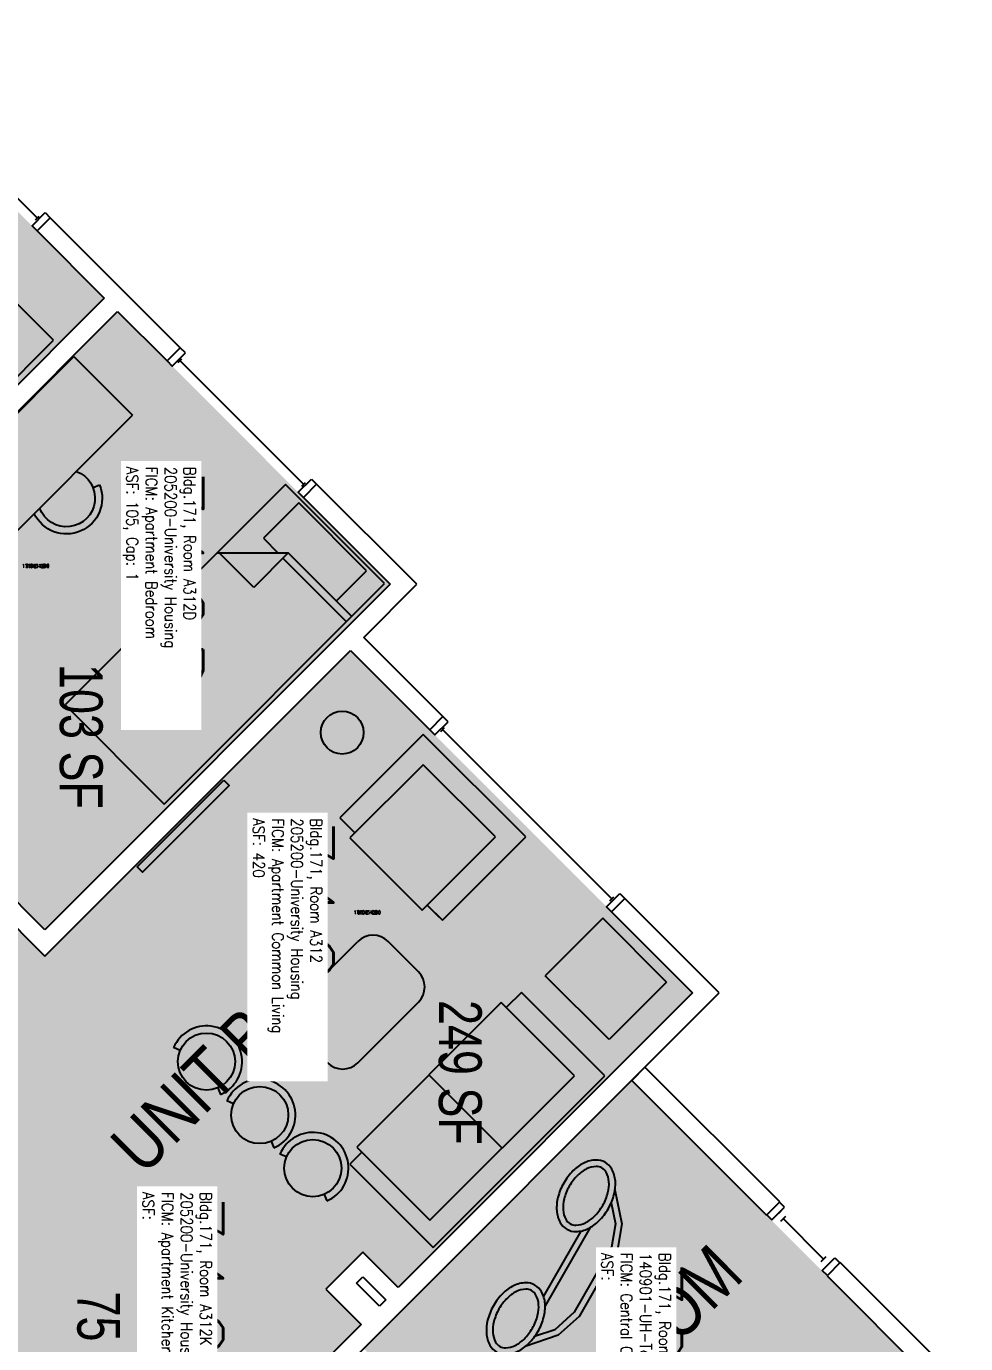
# Model space of a CAD drawing. Header units: inches. Extents: x 88 to 3257, y -489 to 2081.
# Drawn here: x 2664.7 to 2927.7, y 1624.5 to 1993.3 of the extents above; entities that cross this region are included whole.
import ezdxf
from ezdxf.enums import TextEntityAlignment as Align

# ---------------------------------------------------------------- set-up
doc = ezdxf.new("R2010")
doc.units = ezdxf.units.IN
doc.header["$LTSCALE"] = 48
doc.header["$MEASUREMENT"] = 0
for name, color, linetype in [('A-AREA-IDEN', 1, 'Continuous'), ('A-FURN', 3, 'Continuous'), ('A-GLAZ', 1, 'Continuous'), ('A-IDEN-ICON', 4, 'Continuous'), ('A-IDEN-RNUM', 7, 'Continuous'), ('A-IDEN-SNUM', 4, 'Continuous'), ('A-IDEN-VNUM', 4, 'Continuous'), ('A-WALL', 5, 'Continuous'), ('AREA-TEXT', 3, 'Continuous'), ('Rooms-Category-Color', 7, 'Continuous'), ('Rooms-College-Color', 7, 'Continuous'), ('Rooms-Department-Color', 7, 'Continuous'), ('Rooms-Division-Color', 7, 'Continuous'), ('Rooms-Information', 7, 'Continuous')]:
    doc.layers.add(name, color=color, linetype=linetype)
doc.styles.add('AREA', font='arial.ttf', dxfattribs={"width": 0.75, "height": 12})
doc.styles.add('ROOMSNUMBER', font='txt.shx', dxfattribs={"height": 0.03})
doc.styles.add('ROOMVNUMBER', font='simplex.shx', dxfattribs={"width": 0.85})
doc.styles.get("Standard").update_dxf_attribs({"font": 'ARIALN.TTF'})

# ---------------------------------------------------------------- blocks, each defined once
blk = doc.blocks.new('LUVSEAT')
at = {"layer": 'A-FURN'}
for p, q in [((0, 34), (-33, 34)), ((-33, 34), (-33, 28)), ((0, -34), (0, 34)), ((-6, 28), (-35, 28)), ((-35, 28), (-35, -29.21)), ((-6, -29.21), (-6, 28)), ((-35, -0.6), (-6, -0.6)), ((-35, -29.21), (-6, -29.21)), ((-33, -29.21), (-33, -34)), ((-33, -34), (0, -34))]:
    blk.add_line(p, q, dxfattribs=at)
blk = doc.blocks.new('Bar stool')
at = {"layer": 'A-FURN'}
for p, q in [((-7.43, -2.97), (-9.29, -3.71)), ((7.43, -2.97), (9.29, -3.71))]:
    blk.add_line(p, q, dxfattribs=at)
blk.add_circle((0, 0), 8, dxfattribs=at)
blk.add_arc((0, 0), 10, 338.206, 201.794, dxfattribs=at)
blk = doc.blocks.new('A$C4D89189E')
for p, q in [((0, 48), (0, 0)), ((0, 48), (23.25, 48)), ((23.25, 48), (23.25, 0)), ((29.75, 22.18), (30.53, 20.35)), ((0, 0), (23.25, 0.01))]:
    blk.add_line(p, q)
for radius, start, end in [(10, 293.206, 109.5297), (8, 245.2999, 114.7001)]:
    blk.add_arc((26.59, 29.54), radius, start, end)
blk = doc.blocks.new('BED_TWIN')
at = {"linetype": 'Continuous'}
for p, q in [((87.250002, 19.500025), (0, 19.500025)), ((0, 19.500025), (0, -19.740625)), ((12.96, 19.500025), (12.96, -5.659925)), ((15.12, -5.659925), (15.12, 19.500025)), ((87.250002, -19.740625), (87.250002, 19.504725)), ((12.96, 13.379975), (0.99222, 13.379975)), ((1, 13.376575), (1, -13.500025)), ((27.040597, -19.740625), (12.96, -5.659925)), ((12.96, -5.659925), (26.64, -5.659925)), ((26.64, -5.659925), (26.64, -19.340025)), ((15, -13.500025), (15, -7.717325)), ((1, -13.500025), (15, -13.500025)), ((0, -19.740625), (87.252733, -19.740625))]:
    blk.add_line(p, q, dxfattribs=at)
blk = doc.blocks.new('TV')
at = {"layer": 'A-FURN'}
blk.add_lwpolyline([(464.06, -449.82), (466.21, -449.82), (466.21, -484.13), (464.06, -484.13)], close=True, dxfattribs=at)
blk = doc.blocks.new('singleseat')
at = {"layer": 'A-FURN'}
for p, q in [((535.06, -401.29), (494.46, -401.29)), ((494.46, -401.29), (494.46, -434.29)), ((535.06, -434.29), (535.06, -401.29)), ((529.06, -407.29), (500.46, -407.29)), ((500.46, -407.29), (500.46, -436.29)), ((529.06, -436.29), (529.06, -407.29)), ((529.06, -436.29), (529.06, -407.29)), ((494.46, -434.29), (500.46, -434.29)), ((529.06, -434.29), (533.85, -434.29)), ((529.06, -434.29), (535.06, -434.29)), ((500.46, -436.29), (529.06, -436.29))]:
    blk.add_line(p, q, dxfattribs=at)
blk = doc.blocks.new('CPPHONE')
for p, q in [((0.0096, 0.0252), (-0.0196, -0.0252)), ((0.0169, 0.0279), (-0.0182, -0.0329))]:
    blk.add_line(p, q)
for points in [[(0.0288, 0.0786, 0.139889), (0.0216, 0.0804, 0.107118), (0.0122, 0.0781, 0.079812), (0.0039, 0.0722, 0.067459), (-0.0035, 0.0626, 0.067459), (-0.008, 0.0515, 0.079812), (-0.009, 0.0413, 0.107118), (-0.0064, 0.032, 0.139889), (-0.0012, 0.0267, 0.139889), (0.0061, 0.0248, 0.107118), (0.0155, 0.0272, 0.079812), (0.0238, 0.0331, 0.067459), (0.0312, 0.0426, 0.067459), (0.0357, 0.0538, 0.079812), (0.0367, 0.0639, 0.107118), (0.034, 0.0732, 0.139889)], [(0.0263, 0.0743, 0.139889), (0.0218, 0.0754, 0.107118), (0.0144, 0.0736, 0.079812), (0.0074, 0.0686, 0.067459), (0.0008, 0.0601, 0.067459), (-0.0032, 0.0502, 0.079812), (-0.004, 0.0417, 0.107118), (-0.0019, 0.0344, 0.139889), (0.0013, 0.031, 0.139889), (0.0059, 0.0298, 0.107118), (0.0133, 0.0317, 0.079812), (0.0203, 0.0367, 0.067459), (0.0268, 0.0451, 0.067459), (0.0309, 0.055, 0.079812), (0.0317, 0.0636, 0.107118), (0.0296, 0.0709, 0.139889)], [(-0.0262, -0.0167, 0.139889), (-0.0334, -0.0148, 0.107118), (-0.0428, -0.0172, 0.079812), (-0.0511, -0.0231, 0.067459), (-0.0585, -0.0326, 0.067459), (-0.063, -0.0438, 0.079812), (-0.064, -0.0539, 0.107118), (-0.0614, -0.0632, 0.139889), (-0.0562, -0.0686, 0.139889), (-0.0489, -0.0704, 0.107118), (-0.0395, -0.0681, 0.079812), (-0.0312, -0.0622, 0.067459), (-0.0238, -0.0526, 0.067459), (-0.0193, -0.0415, 0.079812), (-0.0183, -0.0313, 0.107118), (-0.021, -0.022, 0.139889)], [(-0.0287, -0.021, 0.139889), (-0.0332, -0.0198, 0.107118), (-0.0406, -0.0217, 0.079812), (-0.0476, -0.0267, 0.067459), (-0.0542, -0.0351, 0.067459), (-0.0582, -0.045, 0.079812), (-0.059, -0.0536, 0.107118), (-0.0569, -0.0609, 0.139889), (-0.0537, -0.0643, 0.139889), (-0.0491, -0.0654, 0.107118), (-0.0417, -0.0636, 0.079812), (-0.0347, -0.0586, 0.067459), (-0.0282, -0.0501, 0.067459), (-0.0241, -0.0402, 0.079812), (-0.0233, -0.0317, 0.107118), (-0.0254, -0.0244, 0.139889)]]:
    blk.add_lwpolyline(points, format="xyb", close=True)
for points in [[(0.0364, 0.0572), (0.0417, 0.0308), (0.0382, 0.0108), (0.0082, -0.0411), (-0.0083, -0.0558), (-0.0338, -0.0645)], [(0.0334, 0.047), (0.0366, 0.0307), (0.0334, 0.0126), (0.0043, -0.0379), (-0.0109, -0.0514), (-0.0265, -0.0567)]]:
    blk.add_lwpolyline(points)

msp = doc.modelspace()

# ---------------------------------------------------------------- hatches: boundary and pattern name
at = {"layer": 'Rooms-Category-Color', "true_color": 0x728ef3}
for points in [[(2513.71, 1896.59), (2589.82, 1820.48), (2686.51, 1917.18), (2610.41, 1993.28)], [(2768.8, 1640.26), (2709.3, 1699.76), (2634.97, 1625.42), (2591.75, 1668.64), (2598.08, 1674.97), (2594.36, 1678.69), (2588.03, 1672.36), (2573.04, 1687.35), (2607.96, 1722.26), (2622.95, 1707.27), (2618.4, 1702.73), (2622.12, 1699.02), (2631.79, 1708.68), (2609.37, 1731.1), (2599.56, 1721.29), (2579.23, 1741.62), (2589.04, 1751.43), (2464.57, 1875.9), (2454.76, 1866.09), (2434.43, 1886.42), (2475.44, 1927.43), (2669.89, 1732.98), (2755.45, 1818.54), (2851.27, 1722.73)], [(2690.22, 1913.47), (2766.59, 1837.1), (2669.89, 1740.4), (2593.53, 1816.77)], [(2617.29, 1607.74), (2709.3, 1699.76), (2758.9, 1650.16), (2748.56, 1639.82), (2758.46, 1629.92), (2676.79, 1548.25)]]:
    msp.add_hatch(color=171, dxfattribs=at).paths.add_polyline_path(points)
at = {"layer": 'Rooms-Category-Color', "true_color": 0xe3c5e1}
msp.add_hatch(color=254, dxfattribs=at).paths.add_polyline_path([(2923.14, 1609.31), (2848.09, 1534.27), (2759.16, 1623.2), (2834.21, 1698.24)])
at = {"layer": 'Rooms-College-Color', "true_color": 0xadadad}
for points in [[(2513.71, 1896.59), (2589.82, 1820.48), (2686.51, 1917.18), (2610.41, 1993.28)], [(2768.8, 1640.26), (2709.3, 1699.76), (2634.97, 1625.42), (2591.75, 1668.64), (2598.08, 1674.97), (2594.36, 1678.69), (2588.03, 1672.36), (2573.04, 1687.35), (2607.96, 1722.26), (2622.95, 1707.27), (2618.4, 1702.73), (2622.12, 1699.02), (2631.79, 1708.68), (2609.37, 1731.1), (2599.56, 1721.29), (2579.23, 1741.62), (2589.04, 1751.43), (2464.57, 1875.9), (2454.76, 1866.09), (2434.43, 1886.42), (2475.44, 1927.43), (2669.89, 1732.98), (2755.45, 1818.54), (2851.27, 1722.73)], [(2690.22, 1913.47), (2766.59, 1837.1), (2669.89, 1740.4), (2593.53, 1816.77)], [(2617.29, 1607.74), (2709.3, 1699.76), (2758.9, 1650.16), (2748.56, 1639.82), (2758.46, 1629.92), (2676.79, 1548.25)], [(2923.14, 1609.31), (2848.09, 1534.27), (2759.16, 1623.2), (2834.21, 1698.24)]]:
    msp.add_hatch(color=253, dxfattribs=at).paths.add_polyline_path(points)
at = {"layer": 'Rooms-Department-Color', "true_color": 0x604aed}
for points in [[(2513.71, 1896.59), (2589.82, 1820.48), (2686.51, 1917.18), (2610.41, 1993.28)], [(2768.8, 1640.26), (2709.3, 1699.76), (2634.97, 1625.42), (2591.75, 1668.64), (2598.08, 1674.97), (2594.36, 1678.69), (2588.03, 1672.36), (2573.04, 1687.35), (2607.96, 1722.26), (2622.95, 1707.27), (2618.4, 1702.73), (2622.12, 1699.02), (2631.79, 1708.68), (2609.37, 1731.1), (2599.56, 1721.29), (2579.23, 1741.62), (2589.04, 1751.43), (2464.57, 1875.9), (2454.76, 1866.09), (2434.43, 1886.42), (2475.44, 1927.43), (2669.89, 1732.98), (2755.45, 1818.54), (2851.27, 1722.73)], [(2690.22, 1913.47), (2766.59, 1837.1), (2669.89, 1740.4), (2593.53, 1816.77)], [(2617.29, 1607.74), (2709.3, 1699.76), (2758.9, 1650.16), (2748.56, 1639.82), (2758.46, 1629.92), (2676.79, 1548.25)], [(2923.14, 1609.31), (2848.09, 1534.27), (2759.16, 1623.2), (2834.21, 1698.24)]]:
    msp.add_hatch(color=173, dxfattribs=at).paths.add_polyline_path(points)
at = {"layer": 'Rooms-Division-Color', "true_color": 0x604aed}
for points in [[(2513.71, 1896.59), (2589.82, 1820.48), (2686.51, 1917.18), (2610.41, 1993.28)], [(2768.8, 1640.26), (2709.3, 1699.76), (2634.97, 1625.42), (2591.75, 1668.64), (2598.08, 1674.97), (2594.36, 1678.69), (2588.03, 1672.36), (2573.04, 1687.35), (2607.96, 1722.26), (2622.95, 1707.27), (2618.4, 1702.73), (2622.12, 1699.02), (2631.79, 1708.68), (2609.37, 1731.1), (2599.56, 1721.29), (2579.23, 1741.62), (2589.04, 1751.43), (2464.57, 1875.9), (2454.76, 1866.09), (2434.43, 1886.42), (2475.44, 1927.43), (2669.89, 1732.98), (2755.45, 1818.54), (2851.27, 1722.73)], [(2690.22, 1913.47), (2766.59, 1837.1), (2669.89, 1740.4), (2593.53, 1816.77)], [(2617.29, 1607.74), (2709.3, 1699.76), (2758.9, 1650.16), (2748.56, 1639.82), (2758.46, 1629.92), (2676.79, 1548.25)], [(2923.14, 1609.31), (2848.09, 1534.27), (2759.16, 1623.2), (2834.21, 1698.24)]]:
    msp.add_hatch(color=173, dxfattribs=at).paths.add_polyline_path(points)

# ---------------------------------------------------------------- linework, layer by layer
at = {"layer": 'A-FURN'}
for p, q in [((2826.11, 1743.61), (2810.02, 1727.53)), ((2826.11, 1743.61), (2810.02, 1727.53)), ((2843.97, 1725.76), (2826.11, 1743.61)), ((2843.97, 1725.76), (2826.11, 1743.61)), ((2740.54, 1720.12), (2757.51, 1737.1)), ((2740.54, 1720.12), (2757.51, 1737.1)), ((2774.48, 1728.61), (2766, 1737.1)), ((2774.48, 1728.61), (2766, 1737.1)), ((2827.88, 1709.67), (2810.02, 1727.53)), ((2827.88, 1709.67), (2810.02, 1727.53)), ((2843.97, 1725.76), (2827.88, 1709.67)), ((2843.97, 1725.76), (2827.88, 1709.67)), ((2757.51, 1703.15), (2774.48, 1720.12)), ((2757.51, 1703.15), (2774.48, 1720.12)), ((2749.03, 1703.15), (2740.54, 1711.64)), ((2749.03, 1703.15), (2740.54, 1711.64))]:
    msp.add_line(p, q, dxfattribs=at)
for centre, radius in [((2753.14, 1795.58), 6), ((2753.14, 1795.58), 6), ((2744.91, 1673.67), 8), ((2744.91, 1673.67), 8)]:
    msp.add_circle(centre, radius, dxfattribs=at)
for centre, start, end in [((2761.76, 1732.85), 45, 135), ((2761.76, 1732.85), 45, 135), ((2770.24, 1724.37), 315, 45), ((2770.24, 1724.37), 315, 45), ((2744.79, 1715.88), 135, 225), ((2744.79, 1715.88), 135, 225), ((2753.27, 1707.4), 225, 315), ((2753.27, 1707.4), 225, 315)]:
    msp.add_arc(centre, 6, start, end, dxfattribs=at)
at = {"layer": 'A-GLAZ'}
for p, q in [((2667.77, 1939.63), (2633.13, 1974.28)), ((2667.77, 1939.63), (2633.13, 1974.28)), ((2667.24, 1939.1), (2668.3, 1940.16)), ((2667.24, 1939.1), (2668.3, 1940.16)), ((2707.17, 1899.17), (2708.23, 1900.23)), ((2707.17, 1899.17), (2708.23, 1900.23)), ((2742.35, 1865.05), (2707.7, 1899.7)), ((2742.35, 1865.05), (2707.7, 1899.7)), ((2741.82, 1864.52), (2742.88, 1865.58)), ((2741.82, 1864.52), (2742.88, 1865.58)), ((2780.74, 1795.9), (2781.8, 1796.97)), ((2780.74, 1795.9), (2781.8, 1796.97)), ((2828.65, 1749.06), (2781.27, 1796.43)), ((2828.65, 1749.06), (2781.27, 1796.43)), ((2828.12, 1748.53), (2829.18, 1749.59)), ((2828.12, 1748.53), (2829.18, 1749.59)), ((2875.57, 1664.13), (2872.04, 1660.59)), ((2875.57, 1664.13), (2872.04, 1660.59)), ((2876.99, 1662.71), (2875.57, 1664.13)), ((2876.99, 1662.71), (2875.57, 1664.13)), ((2872.04, 1660.59), (2873.45, 1659.18)), ((2872.04, 1660.59), (2873.45, 1659.18)), ((2873.45, 1659.18), (2876.99, 1662.71)), ((2873.45, 1659.18), (2876.99, 1662.71)), ((2875.93, 1661.65), (2874.51, 1660.24)), ((2875.93, 1661.65), (2874.51, 1660.24)), ((2875.93, 1658.82), (2877.34, 1660.24)), ((2875.93, 1658.82), (2877.34, 1660.24)), ((2887.95, 1648.22), (2876.63, 1659.53)), ((2887.95, 1648.22), (2876.63, 1659.53)), ((2887.24, 1647.51), (2888.65, 1648.92)), ((2887.24, 1647.51), (2888.65, 1648.92)), ((2887.59, 1645.03), (2891.13, 1648.57)), ((2887.59, 1645.03), (2891.13, 1648.57)), ((2891.13, 1648.57), (2892.54, 1647.15)), ((2891.13, 1648.57), (2892.54, 1647.15)), ((2889.01, 1643.62), (2887.59, 1645.03)), ((2889.01, 1643.62), (2887.59, 1645.03)), ((2888.65, 1646.09), (2890.07, 1647.51)), ((2888.65, 1646.09), (2890.07, 1647.51)), ((2892.54, 1647.15), (2889.01, 1643.62)), ((2892.54, 1647.15), (2889.01, 1643.62))]:
    msp.add_line(p, q, dxfattribs=at)
for points in [[(2669.98, 1941.13), (2671.4, 1939.72), (2667.69, 1936.01), (2666.27, 1937.42)], [(2669.98, 1941.13), (2671.4, 1939.72), (2667.69, 1936.01), (2666.27, 1937.42)], [(2709.21, 1901.91), (2707.79, 1903.32), (2704.08, 1899.61), (2705.49, 1898.2)], [(2709.21, 1901.91), (2707.79, 1903.32), (2704.08, 1899.61), (2705.49, 1898.2)], [(2744.56, 1866.55), (2745.98, 1865.14), (2742.26, 1861.43), (2740.85, 1862.84)], [(2744.56, 1866.55), (2745.98, 1865.14), (2742.26, 1861.43), (2740.85, 1862.84)], [(2782.77, 1798.64), (2781.36, 1800.06), (2777.65, 1796.35), (2779.06, 1794.93)], [(2782.77, 1798.64), (2781.36, 1800.06), (2777.65, 1796.35), (2779.06, 1794.93)], [(2830.86, 1750.56), (2832.27, 1749.15), (2828.56, 1745.43), (2827.14, 1746.85)], [(2830.86, 1750.56), (2832.27, 1749.15), (2828.56, 1745.43), (2827.14, 1746.85)]]:
    msp.add_lwpolyline(points, close=True, dxfattribs=at)
at = {"layer": 'A-WALL'}
for p, q in [((2671.4, 1939.72), (2667.69, 1936.01)), ((2671.4, 1939.72), (2667.69, 1936.01)), ((2707.79, 1903.32), (2671.4, 1939.72)), ((2707.79, 1903.32), (2671.4, 1939.72)), ((2667.69, 1936.01), (2686.51, 1917.18)), ((2667.69, 1936.01), (2686.51, 1917.18)), ((2686.51, 1917.18), (2589.82, 1820.48)), ((2686.51, 1917.18), (2589.82, 1820.48)), ((2593.53, 1816.77), (2690.22, 1913.47)), ((2593.53, 1816.77), (2690.22, 1913.47)), ((2690.22, 1913.47), (2704.08, 1899.61)), ((2690.22, 1913.47), (2704.08, 1899.61)), ((2704.08, 1899.61), (2707.79, 1903.32)), ((2704.08, 1899.61), (2707.79, 1903.32)), ((2745.98, 1865.14), (2742.26, 1861.43)), ((2745.98, 1865.14), (2742.26, 1861.43)), ((2774.02, 1837.1), (2745.98, 1865.14)), ((2774.02, 1837.1), (2745.98, 1865.14)), ((2742.26, 1861.43), (2766.59, 1837.1)), ((2742.26, 1861.43), (2766.59, 1837.1)), ((2766.59, 1837.1), (2669.89, 1740.4)), ((2766.59, 1837.1), (2669.89, 1740.4)), ((2759.17, 1822.25), (2774.02, 1837.1)), ((2759.17, 1822.25), (2774.02, 1837.1)), ((2781.36, 1800.06), (2759.17, 1822.25)), ((2781.36, 1800.06), (2759.17, 1822.25)), ((2669.89, 1732.98), (2755.45, 1818.54)), ((2669.89, 1732.98), (2755.45, 1818.54)), ((2755.45, 1818.54), (2777.65, 1796.35)), ((2755.45, 1818.54), (2777.65, 1796.35)), ((2777.65, 1796.35), (2781.36, 1800.06)), ((2777.65, 1796.35), (2781.36, 1800.06)), ((2669.89, 1740.4), (2623.23, 1787.07)), ((2669.89, 1740.4), (2623.23, 1787.07)), ((2619.51, 1783.36), (2669.89, 1732.98)), ((2619.51, 1783.36), (2669.89, 1732.98)), ((2832.27, 1749.15), (2828.56, 1745.43)), ((2832.27, 1749.15), (2828.56, 1745.43)), ((2858.69, 1722.73), (2832.27, 1749.15)), ((2858.69, 1722.73), (2832.27, 1749.15)), ((2828.56, 1745.43), (2851.27, 1722.73)), ((2828.56, 1745.43), (2851.27, 1722.73)), ((2676.79, 1540.82), (2858.69, 1722.73)), ((2676.79, 1540.82), (2858.69, 1722.73)), ((2851.27, 1722.73), (2768.8, 1640.26)), ((2851.27, 1722.73), (2768.8, 1640.26)), ((2837.92, 1701.95), (2834.21, 1698.24)), ((2837.92, 1701.95), (2834.21, 1698.24)), ((2875.66, 1664.21), (2837.92, 1701.95)), ((2875.66, 1664.21), (2837.92, 1701.95)), ((2834.21, 1698.24), (2871.95, 1660.5)), ((2834.21, 1698.24), (2871.95, 1660.5)), ((2871.95, 1660.5), (2875.66, 1664.21)), ((2871.95, 1660.5), (2875.66, 1664.21)), ((2758.9, 1650.16), (2748.56, 1639.82)), ((2758.9, 1650.16), (2748.56, 1639.82)), ((2768.8, 1640.26), (2758.9, 1650.16)), ((2768.8, 1640.26), (2758.9, 1650.16)), ((2892.63, 1647.24), (2888.92, 1643.53)), ((2892.63, 1647.24), (2888.92, 1643.53)), ((2927.73, 1612.14), (2892.63, 1647.24)), ((2927.73, 1612.14), (2892.63, 1647.24)), ((2757.13, 1641.5), (2758.9, 1643.26)), ((2757.13, 1641.5), (2758.9, 1643.26)), ((2763.59, 1635.04), (2757.13, 1641.5)), ((2763.59, 1635.04), (2757.13, 1641.5)), ((2758.9, 1643.26), (2765.35, 1636.81)), ((2758.9, 1643.26), (2765.35, 1636.81)), ((2888.92, 1643.53), (2924.02, 1608.43)), ((2888.92, 1643.53), (2924.02, 1608.43)), ((2748.56, 1639.82), (2758.46, 1629.92)), ((2748.56, 1639.82), (2758.46, 1629.92)), ((2765.35, 1636.81), (2763.59, 1635.04)), ((2765.35, 1636.81), (2763.59, 1635.04)), ((2758.46, 1629.92), (2676.79, 1548.25)), ((2758.46, 1629.92), (2676.79, 1548.25))]:
    msp.add_line(p, q, dxfattribs=at)

# ---------------------------------------------------------------- block references
at = {"layer": 'A-FURN'}
for name, p, rotation in [('A$C4D89189E', (2672.3, 1905.43), 135.0000000000184), ('A$C4D89189E', (2672.3, 1905.43), 135.0000000000184), ('BED_TWIN', (2751.21, 1851.07), 225.0000000000184), ('BED_TWIN', (2751.21, 1851.07), 225.0000000000184), ('singleseat', (2709.93, 2428.47), 315.0000000000184), ('singleseat', (2709.93, 2428.47), 315.0000000000184), ('TV', (2709.93, 2428.47), 315.0000000000184), ('TV', (2709.93, 2428.47), 315.0000000000184), ('LUVSEAT', (2802.61, 1675.48), 315.0000000000184), ('LUVSEAT', (2802.61, 1675.48), 315.0000000000184), ('Bar stool', (2715.12, 1703.47), 315.0000000000184), ('Bar stool', (2715.12, 1703.47), 315.0000000000184), ('Bar stool', (2730.05, 1688.53), 315.0000000000184), ('Bar stool', (2730.05, 1688.53), 315.0000000000184), ('Bar stool', (2744.91, 1673.67), 315.0000000000184), ('Bar stool', (2744.91, 1673.67), 315.0000000000184)]:
    msp.add_blockref(name, p, dxfattribs=dict(at, rotation=rotation))
at = {"layer": 'A-FURN', "xscale": -1, "rotation": 135.0000000000185}
msp.add_blockref('A$C4D89189E', (2678, 1900.88), dxfattribs=at)
msp.add_blockref('A$C4D89189E', (2678, 1900.88), dxfattribs=at)
at = {"layer": 'A-IDEN-ICON', "xscale": 360.0000000025632, "yscale": 360.0000000025632, "zscale": 360.0000000025632, "rotation": 0.1959893751911952}
msp.add_blockref('CPPHONE', (2816.5, 1646.96), dxfattribs=at)

# ---------------------------------------------------------------- texts
at = {"layer": 'A-AREA-IDEN'}
for s, p in [('UNIT B2', (2719.8, 1693.66)), ('TELECOM', (2837.98, 1614.82))]:
    msp.add_text(s, height=14.4, rotation=45, dxfattribs=at).set_placement(p, align=Align.CENTER)
at = {"layer": 'A-IDEN-RNUM', "style": 'ROOMSNUMBER', "width": 0.85}
for s, p in [('0312-D0', (2667.31, 1841.75)), ('0312-00', (2760.14, 1744.75))]:
    msp.add_text(s, height=1, dxfattribs=at).set_placement(p, align=Align.CENTER)
at = {"layer": 'A-IDEN-SNUM', "style": 'ROOMSNUMBER', "width": 0.85}
for s, p in [('1710A312D0', (2667.31, 1841.75)), ('1710A31200', (2760.14, 1744.75))]:
    msp.add_text(s, height=1, dxfattribs=at).set_placement(p, align=Align.CENTER)
at = {"layer": 'A-IDEN-VNUM', "style": 'ROOMVNUMBER', "width": 0.85}
for s, p in [('312D', (2702.94, 1838.08)), ('312', (2739.41, 1748.81)), ('312K', (2708.52, 1635.07)), ('325', (2837.04, 1625.33))]:
    msp.add_text(s, height=22.5, rotation=270, dxfattribs=at).set_placement(p, align=Align.MIDDLE_CENTER)
at = {"layer": 'AREA-TEXT', "style": 'AREA', "width": 0.75}
for s, p in [('103 SF', (2680.06, 1794.51)), ('249 SF', (2786.21, 1700.46)), ('75 SF', (2684.96, 1622.36))]:
    msp.add_text(s, height=12, rotation=270, dxfattribs=at).set_placement(p, align=Align.MIDDLE_CENTER)

# ---------------------------------------------------------------- next in the draw order: texts
at = {"layer": 'Rooms-Information', "char_height": 3.2143, "width": 72, "attachment_point": 7, "rotation": 270, "style": 'ROOMVNUMBER', "bg_fill": 3, "box_fill_scale": 1.5, "bg_fill_color": 256, "bg_fill_true_color": 13158600, "bg_fill_transparency": 0}
for s, insert in [('Bldg.171, Room A312D^M^J205200-University Housing^M^JFICM: Apartment Bedroom^M^JASF: 105, Cap: 1', (2691.69, 1869.96)), ('Bldg.171, Room A312^M^J205200-University Housing^M^JFICM: Apartment Common Living^M^JASF: 420', (2728.16, 1771.58)), ('Bldg.171, Room A312K^M^J205200-University Housing^M^JFICM: Apartment Kitchen^M^JASF: ', (2697.27, 1666.94)), ('Bldg.171, Room A325^M^J140901-UH-Technology^M^JFICM: Central Computer or Telecom^M^JASF: ', (2825.79, 1649.92))]:
    msp.add_mtext(s, dxfattribs=dict(at, insert=insert))

doc.saveas('drawing.dxf')
